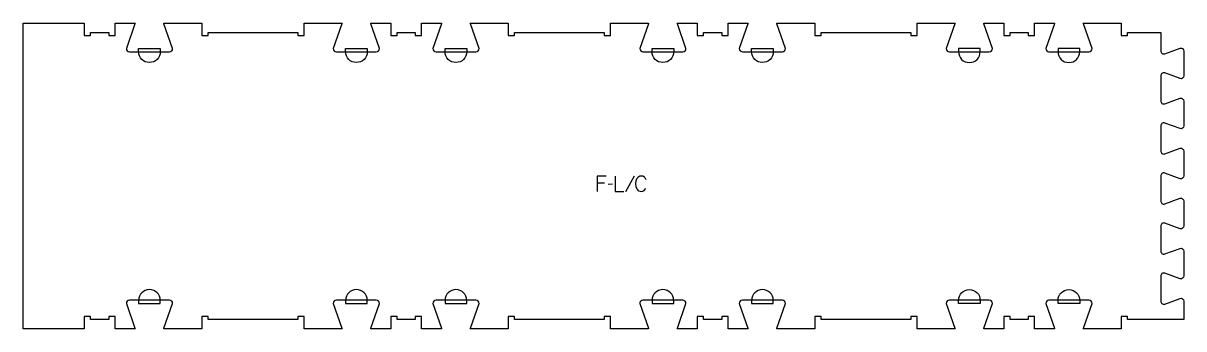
# Model space of a CAD drawing. Header units: millimetres. Extents: x -1120 to 1152, y -299 to 299.
import ezdxf

# ---------------------------------------------------------------- set-up
doc = ezdxf.new("R2010")
doc.units = ezdxf.units.MM
for name, color, linetype, true_color in [('1_ANYTOOL_1MMDEEP_LABELS_S', 2, 'Continuous', 0xffff00), ('4_ANYTOOL_CUTTHROUGH_OUTSI', 5, 'Continuous', 0x0000ff), ('5_ANYTOOL_HALF_MILL_9MM_IN', 3, 'Continuous', 0x00ff00)]:
    doc.layers.add(name, color=color, linetype=linetype, true_color=true_color)

msp = doc.modelspace()

# ---------------------------------------------------------------- linework, layer by layer
at = {"layer": '1_ANYTOOL_1MMDEEP_LABELS_S'}
for p, q in [((17.7, -14), (3.2, -14)), ((33.5, -16.1), (24.7, -16.2)), ((75.9, -0.5), (58.7, -31.2))]:
    msp.add_line(p, q, dxfattribs=at)
for points in [[(20.8, 0), (3.2, 0), (3.2, -30)], [(38.6, 0), (38.6, -30), (55.7, -30)]]:
    msp.add_lwpolyline(points, dxfattribs=at)
msp.add_lwpolyline([(99.5, -7.5, 0.131103), (95.7, -2.1), (92.9, -0.5), (89.6, 0), (87, -0.3), (84.8, -1.2), (82.8, -2.7), (81.3, -4.7), (79.2, -9.6), (78.5, -15), (79.2, -20.4), (81.3, -25.3), (82.9, -27.4), (84.9, -28.8), (87.3, -29.7), (90, -30), (92.8, -29.6), (95.2, -28.4), (98.8, -24.2)], format="xyb", dxfattribs=at)
at = {"layer": '4_ANYTOOL_CUTTHROUGH_OUTSI'}
msp.add_lwpolyline([(1106.6, 245.4, 0.502397), (1114.6, 239.4, 0.015604), (1114.6, 239.4), (1144.4, 250.4, -0.501976), (1151.8, 244.9), (1151.8, 196.4, -0.501976), (1144.4, 190.9), (1114.6, 201.9, 0.503222), (1106.6, 195.9), (1106.6, 147.4, 0.502397), (1114.6, 141.4, 0.015604), (1114.6, 141.4), (1144.4, 152.4, -0.501976), (1151.8, 146.9), (1151.8, 98.4, -0.501976), (1144.4, 92.9), (1114.6, 103.9, 0.503222), (1106.6, 97.9), (1106.6, 49.4, 0.502397), (1114.6, 43.4, 0.015604), (1114.6, 43.4), (1144.4, 54.4, -0.501976), (1151.8, 48.9), (1151.8, 0.4, -0.501976), (1144.4, -5.1), (1114.6, 5.9, 0.503222), (1106.6, -0.1), (1106.6, -48.6, 0.502397), (1114.6, -54.6, 0.015604), (1114.6, -54.6), (1144.4, -43.6, -0.501976), (1151.8, -49.1), (1151.8, -97.6, -0.501976), (1144.4, -103.1), (1114.6, -92.1, 0.503222), (1106.6, -98.1), (1106.6, -146.6, 0.502397), (1114.6, -152.6, 0.015604), (1114.6, -152.6), (1144.4, -141.6, -0.501976), (1151.8, -147.1), (1151.8, -195.6, -0.501976), (1144.4, -201.1), (1114.6, -190.1, 0.503222), (1106.6, -196.1), (1106.6, -244.6, 0.502397), (1114.6, -250.6, 0.015604), (1114.6, -250.6), (1144.4, -239.6, -0.501977), (1151.8, -245.1), (1151.8, -281.1), (1041.7, -281.1), (1041.7, -275.4, 0.414214), (1041.4, -275.1), (1029.4, -275.1, 0.414214), (1029.2, -275.4), (1029.2, -299.1), (955, -299.1), (955.2, -297.7), (972.1, -249.4), (971.7, -247.1), (970.3, -245), (968.2, -243.6), (965.9, -243.1), (887.9, -243.1, 0.419618), (881.6, -249.5), (898.5, -297.7), (898.8, -299.1), (859.7, -299.1), (859.7, -275.4, 0.414214), (859.4, -275.1), (847.4, -275.1, 0.414214), (847.2, -275.4), (847.2, -281.1), (811.7, -281.1), (811.7, -275.4, 0.414214), (811.4, -275.1), (799.4, -275.1, 0.414214), (799.2, -275.4), (799.2, -299.1), (760.1, -299.1), (760.3, -297.7), (777.2, -249.4), (776.8, -247.1), (775.4, -245), (773.3, -243.6), (771, -243.1), (693, -243.1, 0.419618), (686.7, -249.5), (703.6, -297.7), (703.9, -299.1), (629.7, -299.1), (629.7, -275.4, 0.414214), (629.4, -275.1), (617.4, -275.1, 0.414214), (617.2, -275.4), (617.2, -281.1), (441.7, -281.1), (441.7, -275.4, 0.414214), (441.4, -275.1), (429.4, -275.1, 0.414214), (429.2, -275.4), (429.2, -299.1), (355, -299.1), (355.2, -297.7), (372.1, -249.4), (371.7, -247.1), (370.3, -245), (368.2, -243.6), (365.9, -243.1), (287.9, -243.1, 0.419618), (281.6, -249.5), (298.5, -297.7), (298.8, -299.1), (259.7, -299.1), (259.7, -275.4, 0.414214), (259.4, -275.1), (247.4, -275.1, 0.414214), (247.2, -275.4), (247.2, -281.1), (211.7, -281.1), (211.7, -275.4, 0.414214), (211.4, -275.1), (199.4, -275.1, 0.414214), (199.2, -275.4), (199.2, -299.1), (160.1, -299.1), (160.3, -297.7), (177.2, -249.4), (176.8, -247.1), (175.4, -245), (173.3, -243.6), (171, -243.1), (93, -243.1, 0.419618), (86.7, -249.5), (103.6, -297.7), (103.9, -299.1), (29.7, -299.1), (29.7, -275.4, 0.414214), (29.4, -275.1), (17.4, -275.1, 0.414214), (17.2, -275.4), (17.2, -281.1), (-158.3, -281.1), (-158.3, -275.4, 0.414214), (-158.6, -275.1), (-170.6, -275.1, 0.414214), (-170.8, -275.4), (-170.8, -299.1), (-245, -299.1), (-244.8, -297.7), (-227.9, -249.4), (-228.3, -247.1), (-229.7, -245), (-231.8, -243.6), (-234.1, -243.1), (-312.1, -243.1, 0.419618), (-318.4, -249.5), (-301.5, -297.7), (-301.2, -299.1), (-340.3, -299.1), (-340.3, -275.4, 0.414214), (-340.6, -275.1), (-352.6, -275.1, 0.414214), (-352.8, -275.4), (-352.8, -281.1), (-388.3, -281.1), (-388.3, -275.4, 0.414214), (-388.6, -275.1), (-400.6, -275.1, 0.414214), (-400.8, -275.4), (-400.8, -299.1), (-439.9, -299.1), (-439.7, -297.7), (-422.8, -249.4), (-423.2, -247.1), (-424.6, -245), (-426.7, -243.6), (-429, -243.1), (-507, -243.1, 0.419618), (-513.3, -249.5), (-496.4, -297.7), (-496.1, -299.1), (-570.3, -299.1), (-570.3, -275.4, 0.414214), (-570.6, -275.1), (-582.6, -275.1, 0.414214), (-582.8, -275.4), (-582.8, -281.1), (-758.3, -281.1), (-758.3, -275.4, 0.414214), (-758.6, -275.1), (-770.6, -275.1, 0.414214), (-770.8, -275.4), (-770.8, -299.1), (-845, -299.1), (-844.8, -297.7), (-827.9, -249.5, 0.419618), (-834.1, -243.1), (-912.1, -243.1, 0.419618), (-918.4, -249.5), (-901.5, -297.7), (-901.2, -299.1), (-940.3, -299.1), (-940.3, -275.4, 0.414214), (-940.6, -275.1), (-952.6, -275.1, 0.414214), (-952.8, -275.4), (-952.8, -281.1), (-988.3, -281.1), (-988.3, -275.4, 0.414214), (-988.6, -275.1), (-1000.6, -275.1, 0.414214), (-1000.8, -275.4), (-1000.8, -299.1), (-1120.3, -299.1), (-1120.3, 299.4), (-1000.8, 299.4), (-1000.8, 275.6, 0.414214), (-1000.6, 275.4), (-988.6, 275.4, 0.414214), (-988.3, 275.6), (-988.3, 281.4), (-952.8, 281.4), (-952.8, 275.6, 0.414214), (-952.6, 275.4), (-940.6, 275.4, 0.414214), (-940.3, 275.6), (-940.3, 299.4), (-901.2, 299.4), (-901.5, 298), (-918.4, 249.7, 0.419618), (-912.1, 243.4), (-834.1, 243.4, 0.419618), (-827.9, 249.7), (-844.8, 298), (-845, 299.4), (-770.8, 299.4), (-770.8, 275.6, 0.414214), (-770.6, 275.4), (-758.6, 275.4, 0.414214), (-758.3, 275.6), (-758.3, 281.4), (-582.8, 281.4), (-582.8, 275.6, 0.414214), (-582.6, 275.4), (-570.6, 275.4, 0.414214), (-570.3, 275.6), (-570.3, 299.4), (-496.1, 299.4), (-496.4, 298), (-513.3, 249.6), (-512.8, 247.3), (-511.4, 245.2), (-509.3, 243.8), (-507, 243.4), (-429, 243.4, 0.419618), (-422.8, 249.7), (-439.7, 298), (-439.9, 299.4), (-400.8, 299.4), (-400.8, 275.6, 0.414214), (-400.6, 275.4), (-388.6, 275.4, 0.414214), (-388.3, 275.6), (-388.3, 281.4), (-352.8, 281.4), (-352.8, 275.6, 0.414214), (-352.6, 275.4), (-340.6, 275.4, 0.414214), (-340.3, 275.6), (-340.3, 299.4), (-301.2, 299.4), (-301.5, 298), (-318.4, 249.6), (-317.9, 247.3), (-316.5, 245.2), (-314.4, 243.8), (-312.1, 243.4), (-234.1, 243.4, 0.419618), (-227.9, 249.7), (-244.8, 298), (-245, 299.4), (-170.8, 299.4), (-170.8, 275.6, 0.414214), (-170.6, 275.4), (-158.6, 275.4, 0.414214), (-158.3, 275.6), (-158.3, 281.4), (17.2, 281.4), (17.2, 275.6, 0.414214), (17.4, 275.4), (29.4, 275.4, 0.414214), (29.7, 275.6), (29.7, 299.4), (103.9, 299.4), (103.6, 298), (86.7, 249.6), (87.2, 247.3), (88.6, 245.2), (90.7, 243.8), (93, 243.4), (171, 243.4, 0.419618), (177.2, 249.7), (160.3, 298), (160.1, 299.4), (199.2, 299.4), (199.2, 275.6, 0.414214), (199.4, 275.4), (211.4, 275.4, 0.414214), (211.7, 275.6), (211.7, 281.4), (247.2, 281.4), (247.2, 275.6, 0.414214), (247.4, 275.4), (259.4, 275.4, 0.414214), (259.7, 275.6), (259.7, 299.4), (298.8, 299.4), (298.5, 298), (281.6, 249.6), (282.1, 247.3), (283.5, 245.2), (285.6, 243.8), (287.9, 243.4), (365.9, 243.4, 0.419618), (372.1, 249.7), (355.2, 298), (355, 299.4), (429.2, 299.4), (429.2, 275.6, 0.414214), (429.4, 275.4), (441.4, 275.4, 0.414214), (441.7, 275.6), (441.7, 281.4), (617.2, 281.4), (617.2, 275.6, 0.414214), (617.4, 275.4), (629.4, 275.4, 0.414214), (629.7, 275.6), (629.7, 299.4), (703.9, 299.4), (703.6, 298), (686.7, 249.6), (687.2, 247.3), (688.6, 245.2), (690.7, 243.8), (693, 243.4), (771, 243.4, 0.419618), (777.2, 249.7), (760.3, 298), (760.1, 299.4), (799.2, 299.4), (799.2, 275.6, 0.414214), (799.4, 275.4), (811.4, 275.4, 0.414214), (811.7, 275.6), (811.7, 281.4), (847.2, 281.4), (847.2, 275.6, 0.414214), (847.4, 275.4), (859.4, 275.4, 0.414214), (859.7, 275.6), (859.7, 299.4), (898.8, 299.4), (898.5, 298), (881.6, 249.6), (882.1, 247.3), (883.5, 245.2), (885.6, 243.8), (887.9, 243.4), (965.9, 243.4, 0.419618), (972.1, 249.7), (955.2, 298), (955, 299.4), (1029.2, 299.4), (1029.2, 275.6, 0.414214), (1029.4, 275.4), (1041.4, 275.4, 0.414214), (1041.7, 275.6), (1041.7, 281.4), (1106.6, 281.4)], format="xyb", close=True, dxfattribs=at)
at = {"layer": '5_ANYTOOL_HALF_MILL_9MM_IN'}
for points in [[(-851.9, 243.6, -1), (-894.4, 243.6), (-894.4, 249.9), (-851.9, 249.9)], [(-446.8, 243.6, -1), (-489.3, 243.6), (-489.3, 249.9), (-446.8, 249.9)], [(-251.9, 243.6, -1), (-294.4, 243.6), (-294.4, 249.9), (-251.9, 249.9)], [(153.2, 243.6, -1), (110.7, 243.6), (110.7, 249.9), (153.2, 249.9)], [(348.1, 243.6, -1), (305.6, 243.6), (305.6, 249.9), (348.1, 249.9)], [(710.7, 243.6, 1), (753.2, 243.6), (753.2, 249.9), (710.7, 249.9)], [(905.6, 243.6, 1), (948.1, 243.6), (948.1, 249.9), (905.6, 249.9)], [(-851.9, -243.4, 1), (-894.4, -243.4), (-894.4, -249.6), (-851.9, -249.6)], [(-446.8, -243.4, 1), (-489.3, -243.4), (-489.3, -249.6), (-446.8, -249.6)], [(-251.9, -243.4, 1), (-294.4, -243.4), (-294.4, -249.6), (-251.9, -249.6)], [(153.2, -243.4, 1), (110.7, -243.4), (110.7, -249.6), (153.2, -249.6)], [(348.1, -243.4, 1), (305.6, -243.4), (305.6, -249.6), (348.1, -249.6)], [(710.7, -243.4, -1), (753.2, -243.4), (753.2, -249.6), (710.7, -249.6)], [(905.6, -243.4, -1), (948.1, -243.4), (948.1, -249.6), (905.6, -249.6)]]:
    msp.add_lwpolyline(points, format="xyb", close=True, dxfattribs=at)

doc.saveas('drawing.dxf')
